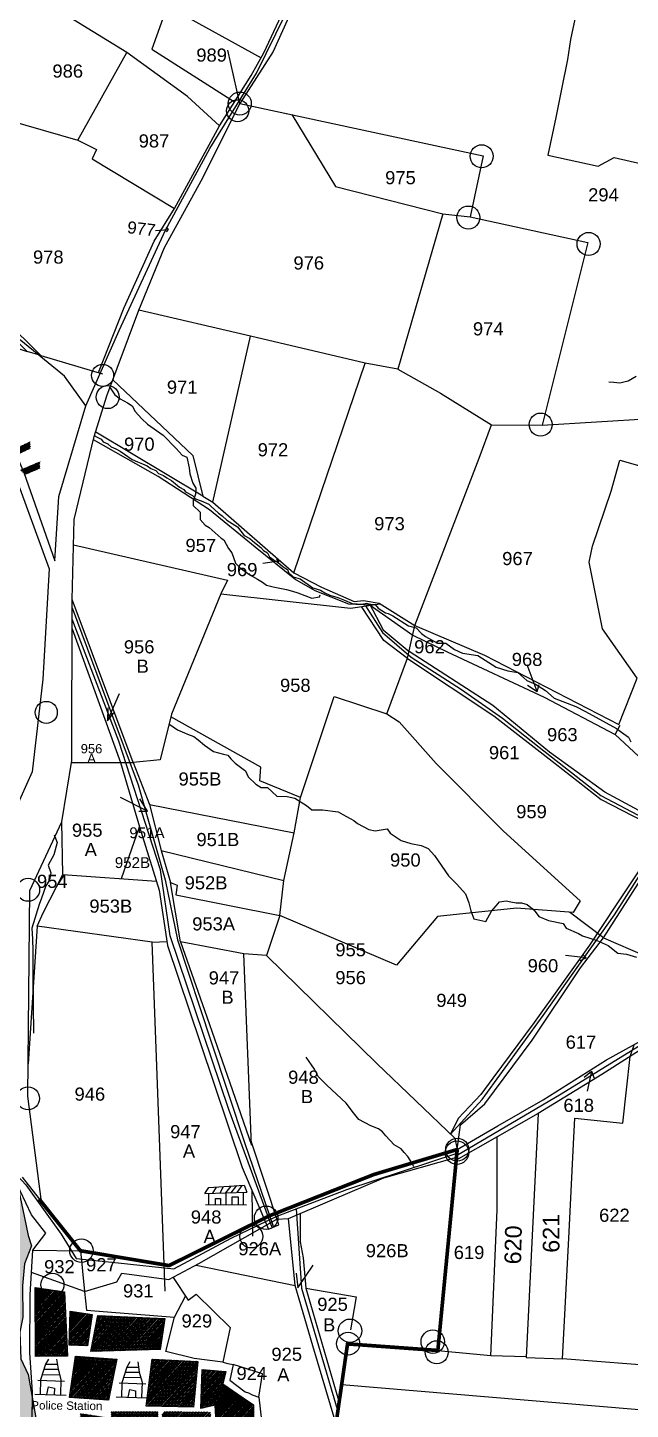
# Model space of a CAD drawing. Header units: millimetres. Extents: x 194974 to 225661, y 1604136 to 1614862.
# Drawn here: x 197652 to 198432, y 1608904 to 1610692 of the extents above; entities that cross this region are included whole.
import ezdxf

# ---------------------------------------------------------------- set-up
doc = ezdxf.new("R2010")
doc.units = ezdxf.units.MM
doc.header["$LTSCALE"] = 15
for name, color, linetype in [('BOUNDRY STONES', 240, 'Continuous'), ('PLOTS', 7, 'Continuous'), ('PLOTS NO', 7, 'Continuous'), ('ROADS', 1, 'Continuous'), ('STREAMS', 4, 'Continuous'), ('VILLAGE', 7, 'Continuous'), ('VILLAGE BOUNDRY', 5, 'Continuous'), ('wells', 7, 'Continuous')]:
    doc.layers.add(name, color=color, linetype=linetype)
doc.styles.get("Standard").update_dxf_attribs({"font": 'arial.ttf'})

# ---------------------------------------------------------------- blocks, each defined once
blk = doc.blocks.new('DROP')
h = blk.add_hatch()
h.set_pattern_fill('ANSI31', color=1, scale=10, angle=45)
h.set_pattern_definition([(90, (-324.4107, -25.7687), (-1.25, 0), [])])
h.paths.add_polyline_path([(-9.9, -4.3), (-13.8, 4.1), (13.8, 4.1), (10.2, -4.3)])

msp = doc.modelspace()

# ---------------------------------------------------------------- hatches: boundary and pattern name
at = {"layer": 'VILLAGE'}
h = msp.add_hatch(dxfattribs=at)
h.set_pattern_fill('ANSI31', color=30, scale=11.805297, angle=2.6274)
h.set_pattern_definition([(47.627391, (153890.0272, 1592848.3399), (-1.09018614, 0.99452142), [])])
h.paths.add_polyline_path([(197717.2, 1608778.7), (197778.5, 1608777.5), (197782.5, 1608759.6), (197779.8, 1608744.3), (197747.3, 1608750.3), (197740.4, 1608725.5), (197723.1, 1608727), (197724, 1608737.1), (197697, 1608745), (197693.5, 1608746.6), (197696.2, 1608756.5), (197712.8, 1608755.4)])
h.paths.add_polyline_path([(197725.7, 1608835.5), (197779.6, 1608830.7), (197779.2, 1608784.8), (197718.6, 1608785.3)])
h.paths.add_polyline_path([(197788, 1608781.2), (197821.5, 1608778.2), (197821.3, 1608900.9), (197760.6, 1608900.7), (197759.6, 1608852.9), (197793, 1608852.3), (197792.5, 1608827.2)])
h.paths.add_polyline_path([(197828, 1608854.9), (197888.2, 1608855.8), (197890.8, 1608802.8), (197910.2, 1608799.9), (197907.8, 1608769.8), (197830.5, 1608776.1), (197828.7, 1608828.4)])
h.paths.add_polyline_path([(197816.7, 1608685.4), (197864, 1608669), (197907, 1608665.9), (197910.2, 1608680.3), (197877.9, 1608685.7), (197880.5, 1608708), (197825.2, 1608718.9)])
h.paths.add_polyline_path([(197894.7, 1608729.4), (197951.8, 1608716.2), (197939.3, 1608701.1), (197888.7, 1608710)])
h.paths.add_polyline_path([(197826.3, 1608772.4), (197818.1, 1608732.2), (197875.9, 1608721.6), (197880.5, 1608735.9), (197895.5, 1608741), (197897.4, 1608735.5), (197907.4, 1608734.7), (197909.7, 1608763.1)])
h.paths.add_polyline_path([(197787.2, 1608744), (197815.2, 1608738.7), (197822.3, 1608771.2), (197792.3, 1608774.8)])
h.paths.add_polyline_path([(197787.9, 1608738.5), (197818.8, 1608728.6), (197807.7, 1608695.3), (197779.9, 1608704.1)])
h.paths.add_polyline_path([(197682.9, 1608840.9), (197673.3, 1608808), (197685.1, 1608804.7), (197676.5, 1608772.6), (197702.2, 1608764.9), (197716.5, 1608838.3)])
h.paths.add_polyline_path([(197719.5, 1608856.5), (197753.7, 1608850.7), (197753.5, 1608893.1), (197720.7, 1608898.5)])
h.paths.add_polyline_path([(197714.3, 1608972.6), (197767.6, 1608968.4), (197757.1, 1608915.4), (197706.5, 1608918.9)])
h.paths.add_polyline_path([(197829.1, 1608900.9), (197889.1, 1608900.1), (197890.8, 1608862.7), (197831.9, 1608862.7), (197825.9, 1608897.6)])
h.paths.add_polyline_path([(197878.2, 1608955.1), (197908.7, 1608952.7), (197904.9, 1608936.7), (197931.4, 1608918.6), (197944.6, 1608909.5), (197944.1, 1608859.5), (197901.8, 1608861), (197901.7, 1608874.7), (197896.1, 1608886.9), (197894.8, 1608909.2), (197876.4, 1608904.5)])
h.paths.add_polyline_path([(197813.5, 1608968.6), (197872.6, 1608965.7), (197867.1, 1608906.6), (197805.9, 1608907.9)])
h.paths.add_polyline_path([(197743.3, 1609025.1), (197829.7, 1609021), (197824, 1608981.2), (197734.1, 1608978.3)])
h.paths.add_polyline_path([(197707.2, 1609030.7), (197735.6, 1609026.5), (197729.9, 1608985.9), (197706.1, 1608986.5)])
h.paths.add_polyline_path([(197662.1, 1609061.5), (197700, 1609055.8), (197703.8, 1608972.3), (197662.4, 1608972.2)])
at = {"layer": 'wells'}
h = msp.add_hatch(dxfattribs=at)
h.set_pattern_fill('DASH', color=4, scale=12.436833, angle=-16.6791)
h.set_pattern_definition([(343.3208545, (164753.1888, 1614645.4132), (1.93538719, 1.04300749), [1.55460416, -1.55460416])])
h.paths.add_polyline_path([(197636.3, 1609196.6), (197640.7, 1609186.4), (197647.7, 1609153.8), (197653.1, 1609128.5), (197657.5, 1609115.2), (197648.4, 1609092.1), (197645.7, 1609063.7), (197646.2, 1609022.8), (197642.3, 1609003.4), (197643.6, 1608968.9), (197652.9, 1608948.5), (197664.1, 1608885.3), (197667.4, 1608866.4), (197646.6, 1608854.4), (197610.6, 1608859.3), (197558.7, 1608866.4), (197530.9, 1608875.2), (197511.6, 1608912.3), (197498.7, 1608966.3), (197495.7, 1609003.4), (197496.4, 1609051), (197508.6, 1609084.5), (197517.7, 1609093.9), (197535.2, 1609098.7), (197560.9, 1609089.5), (197579.1, 1609078.7), (197585.5, 1609081.4), (197616.7, 1609131.2), (197631, 1609164.3)])

# ---------------------------------------------------------------- linework, layer by layer
at = {"layer": 'BOUNDRY STONES', "color": 1}
for points in [[(197927.1, 1610594.2), (197911.6, 1610663.2)], [(197927.1, 1610594.2), (197991, 1610580.5)]]:
    msp.add_lwpolyline(points, dxfattribs=at)
for centre, radius in [((197926.9, 1610594.2), 14.9), ((197924.1, 1610584.8), 14.3), ((198239.9, 1610525.9), 14.9), ((198222.7, 1610446.6), 14.9), ((198378.3, 1610412.4), 14.9), ((197749.3, 1610242.2), 14.3), ((197755.9, 1610214.1), 14.9), ((198316.2, 1610178.5), 14.9), ((197676.4, 1609805.9), 14.3), ((197652.9, 1609576.2), 14.9), ((197652.8, 1609306.2), 14.9), ((198207.9, 1609235.9), 15.2), ((198208.3, 1609239.8), 14.9), ((197961, 1609151.6), 15.2), ((197941.8, 1609127.4), 14.9), ((197721.9, 1609109), 15.2), ((197684.4, 1609065), 14.9), ((198069.5, 1609005.3), 15.2), ((198067.1, 1608988.6), 14.9), ((198176.6, 1608991.2), 15.2), ((198181.7, 1608977.5), 14.9)]:
    msp.add_circle(centre, radius, dxfattribs=at)
at = {"layer": 'PLOTS'}
for points in [[(197611, 1611175.3), (197665.5, 1611162.9), (197727.2, 1611148.8), (197768, 1611165.1), (197866.9, 1611204.8), (197923.8, 1611228.6), (198037.1, 1611230), (198097.8, 1611224.3), (198117.6, 1611216.5), (198118.3, 1611197.8), (198089.1, 1611104.9), (198083.9, 1611083.3), (198074.6, 1611067.1), (198057, 1611009.5), (198045.1, 1610960.5), (198043.1, 1610925.2), (198040, 1610854.8), (198036.8, 1610807.8), (198030.8, 1610793.2), (198005.7, 1610740.3), (197988.1, 1610701.7), (197969.9, 1610661.6), (197927.1, 1610594.2)], [(197743.8, 1610245.8), (197777.1, 1610330.1), (197816.1, 1610415.9), (197842.5, 1610458.2), (197900.5, 1610565.1), (197941.7, 1610630.3), (197958.2, 1610660), (198003.5, 1610757.7), (198025.9, 1610805.1), (198028.9, 1610825.9), (198031.2, 1610917.7), (198035.8, 1610976.2), (198059, 1611043.2), (198080, 1611101.1), (198107.2, 1611192.3), (198108, 1611211.6), (198097.8, 1611224.3)], [(197900.5, 1610565.1), (197859, 1610603.3), (197780.7, 1610660.4), (197619.8, 1610759.4), (197436.3, 1610825.7), (197425.7, 1610935.2), (197454.4, 1611036.4)], [(197272.9, 1610937.9), (197313.3, 1610860.7), (197358.6, 1610775.6), (197383.3, 1610713.3), (197428.4, 1610639.4), (197456.2, 1610586.4), (197494.1, 1610500.7), (197508.5, 1610468.3), (197556.6, 1610377.4), (197573.4, 1610362.5), (197669.5, 1610268), (197749, 1610244.3)], [(197832.6, 1610876.6), (197842.5, 1610793.3), (197792.9, 1610747.4), (197840, 1610716.5), (197954.4, 1610653.2)], [(197833.1, 1610721), (197813.2, 1610664.6), (197920.2, 1610596.2)], [(197508.5, 1610468.3), (197556.1, 1610628.5), (197565.6, 1610673), (197591.8, 1610653.2), (197567.6, 1610589.6), (197627.4, 1610572.7), (197717.4, 1610546.6), (197741.6, 1610534.8), (197735.6, 1610522.7), (197842.5, 1610458.2)], [(197717.4, 1610546.6), (197780.7, 1610660.4)], [(197670.3, 1609172.4), (197652.6, 1609309.1), (197655, 1609575.2), (197696.5, 1609664), (197709.7, 1609743.7), (197709.8, 1609951.9), (197712.3, 1610055.6), (197738.6, 1610162.9), (197754.9, 1610215.9), (197796.4, 1610326.8), (197829.5, 1610407.9), (197878.9, 1610498.1), (197927.1, 1610594.2)], [(197994.3, 1610579.8), (198050.7, 1610486.7), (198189.7, 1610451.3), (198224.9, 1610447.5)], [(198189.7, 1610451.3), (198131.2, 1610250.4), (198089.3, 1610258.2), (197940.9, 1610293.2), (197796.4, 1610326.8)], [(197669.5, 1610268), (197651.8, 1610273.3), (197603.8, 1610320.8), (197562.9, 1610361.4), (197583.2, 1610296.1), (197651.8, 1610273.3)], [(197879.1, 1610085.9), (197892.1, 1610078.1), (197940.9, 1610293.2)], [(197892.1, 1610078.1), (197996.7, 1609986.6), (198089.3, 1610258.2)], [(197762.6, 1610236.5), (197866.3, 1610138.5), (197879.1, 1610085.9), (197740.4, 1610168.7)], [(198131.2, 1610250.4), (198186.6, 1610219.1), (198252.5, 1610178), (198318, 1610177.9)], [(197996.7, 1609986.6), (198032.8, 1609967.9), (198075.1, 1609949.5), (198087.1, 1609950.7), (198107.2, 1609947.4), (198153.5, 1609918.4), (198236.8, 1610135.2), (198252.5, 1610178)], [(198095.8, 1609944.6), (198068.1, 1609946.1), (198024.6, 1609963.2), (197997.9, 1609978.4), (197946.8, 1610019.9), (197887.5, 1610068.2), (197821.1, 1610111.3), (197737.6, 1610158.9)], [(198153.5, 1609918.4), (198243.5, 1609880.1), (198417.3, 1609790.3), (198441.3, 1609850.4), (198396.5, 1609914.1), (198378.9, 1610000.4), (198383.3, 1610021.2), (198407.3, 1610092.2), (198418.7, 1610132.5), (198447.8, 1610124.2)], [(197711.5, 1610022.8), (197910.9, 1609977.1), (197902.3, 1609959.4), (197838.5, 1609803.7), (197823.9, 1609744.4), (197789, 1609741), (197709.8, 1609951.9)], [(198397.5, 1609514), (198481.2, 1609645), (198523.4, 1609711.1), (198554.4, 1609752), (198678.8, 1609837.2), (198733.4, 1609891.8), (198759.4, 1609932.2), (198800, 1609995.3), (198804.6, 1610035)], [(197902.3, 1609959.4), (198070.2, 1609940.9), (198108.6, 1609946.5)], [(198143.8, 1609875.5), (198113.2, 1609898.8), (198084.5, 1609943)], [(198094.6, 1609946.6), (198112.5, 1609912.6), (198145.9, 1609884.6)], [(198095.8, 1609944.6), (198150.7, 1609906), (198195.4, 1609884.3), (198320.9, 1609825.6), (198412.7, 1609777.2), (198419, 1609789.4)], [(197709.8, 1609914.2), (197772.3, 1609741.2), (197789, 1609741)], [(198005.4, 1609695.6), (198049, 1609826.6), (198117.1, 1609803.9), (198144, 1609876.1), (198153.5, 1609918.4)], [(198143.8, 1609875.5), (198255.5, 1609801.5), (198334.9, 1609739.6), (198394.6, 1609693.1), (198476.5, 1609650.7), (198506.9, 1609626.9), (198612.2, 1609546.7), (198711.7, 1609460.3), (198739.9, 1609418.2), (198759.4, 1609397.4), (198797.9, 1609301.7), (198839, 1609222.8), (198879.3, 1609145.5), (198944.5, 1609036.4), (198989.1, 1608958.1), (199020.1, 1608903.6), (199070.4, 1608819)], [(198481.5, 1609658.3), (198399.4, 1609702.7), (198327.5, 1609754.5), (198254.2, 1609814.7), (198145.9, 1609884.6)], [(198117.1, 1609803.9), (198133.1, 1609793.7), (198181.1, 1609739.8), (198268.1, 1609652.2), (198367.4, 1609562.1), (198358.5, 1609547), (198284.8, 1609552.4), (198182.6, 1609541.5), (198129.9, 1609478.5), (197978.6, 1609542.8), (197984, 1609588.4), (197997.4, 1609649.9)], [(197789, 1609741), (197810.2, 1609686.6), (197997.4, 1609649.9), (198005.4, 1609695.6), (197952.9, 1609717.1), (197954.1, 1609735.2), (197837.6, 1609800.1)], [(198412.7, 1609777.2), (198478.5, 1609716.2), (198494.4, 1609677.8)], [(198546, 1609755.6), (198503.6, 1609691.6), (198474.2, 1609647.3), (198414, 1609556.7), (198379.5, 1609504.6), (198307.8, 1609404.6), (198254.5, 1609332.4), (198238.8, 1609311.2), (198209.6, 1609280.2), (198199.6, 1609260)], [(197709.7, 1609741), (197772.3, 1609741.2)], [(197772.3, 1609741.2), (197797.1, 1609657.8), (197822.7, 1609575.7), (197833.3, 1609504.2), (197875.5, 1609378.5), (197929.9, 1609216.6), (197964.1, 1609136.8)], [(197810.2, 1609686.6), (197825.3, 1609627), (197984, 1609588.4)], [(197664.8, 1609529.1), (197672.8, 1609547.1), (197697.8, 1609595.9), (197696.5, 1609664)], [(197773.8, 1609590.7), (197797.1, 1609657.8)], [(197825.3, 1609627), (197837, 1609585.8), (197845.8, 1609582.3), (197843.9, 1609569.7), (197978.6, 1609542.8), (197961.6, 1609491.3), (197932.1, 1609493.5), (197850.1, 1609509), (197837, 1609585.8)], [(197697.8, 1609595.9), (197819, 1609587.6)], [(198618.3, 1609541.4), (198599.3, 1609494.1), (198541.3, 1609440.5), (198469.3, 1609384.1), (198395.4, 1609337), (198313.2, 1609286.5), (198206.9, 1609226.2)], [(198208.3, 1609240), (198212.4, 1609271.8), (198243.9, 1609299.2), (198305.1, 1609381.6), (198368, 1609475.3), (198397.5, 1609514), (198353.8, 1609547.3)], [(198208.3, 1609240), (198260.9, 1609270.8), (198319.3, 1609304.4), (198401.4, 1609356.1), (198472.8, 1609395.3), (198519.9, 1609435), (198592.1, 1609495.9), (198612.2, 1609546.7)], [(197813.6, 1609508.5), (197664.8, 1609529.1), (197652.9, 1609350.9)], [(197830.1, 1609056.6), (197819, 1609359.7), (197813.6, 1609508.5), (197832.5, 1609509.2)], [(197850.1, 1609509), (197884.1, 1609411.7), (197913.8, 1609326.4), (197941.9, 1609245.7), (197932.1, 1609493.5)], [(198397.5, 1609514), (198451.4, 1609490.8), (198481.2, 1609478), (198470, 1609393.8)], [(197961.6, 1609491.3), (198104.4, 1609351.4), (198205.1, 1609254.7), (198208.3, 1609240)], [(198469.7, 1609158.6), (198443.7, 1608995.1), (198522.7, 1608993.3), (198522.3, 1608955.2), (198344.5, 1608969), (198353, 1609133.4), (198358.4, 1609238.8), (198360.5, 1609280.7), (198422.7, 1609274.1), (198431.9, 1609360.3), (198437.1, 1609375.7)], [(198313.2, 1609286.5), (198297.4, 1608970.5), (198344.5, 1608969)], [(197964.1, 1609136.8), (197977.3, 1609142.4), (197941.7, 1609250.9)], [(198251.9, 1608972.9), (198259.8, 1609161.9), (198260.1, 1609256.3)], [(197726, 1609056.3), (197767.9, 1609068.8), (197774.4, 1609079.9), (197835.2, 1609071.6), (197874, 1609092.2), (197975, 1609150), (197989.7, 1609150.8), (198046.4, 1609174.9), (198113.5, 1609203.3), (198207.9, 1609229.9)], [(197499.6, 1608917.1), (197518.6, 1608883.4), (197515.3, 1608876.5), (197532.3, 1608864.4), (197579.1, 1608853), (197617.9, 1608850.1), (197657.7, 1608849.7), (197658.5, 1608925.7), (197655.2, 1608976.8), (197655.7, 1609051.7), (197659, 1609109.8), (197675.7, 1609131.8), (197657.5, 1609155.2), (197635.4, 1609201.9)], [(197645.1, 1609204.3), (197667.1, 1609176)], [(197943.7, 1609128), (197943, 1609186)], [(198050.3, 1608888.6), (198021.5, 1608986), (197998.5, 1609063.8), (197989.7, 1609150.8)], [(198004.8, 1609157.2), (198004.8, 1609120.5), (198008.8, 1609099.6), (198012.5, 1609060.4), (198054.8, 1608915.5)], [(197659, 1609109.8), (197720.6, 1609108.9), (197726, 1609056.3), (197657.3, 1609080.7)], [(197870.6, 1609090.4), (197998.5, 1609063.8)], [(197840.5, 1609074.4), (197859.9, 1609045), (197870.3, 1609052.9), (197914.3, 1609009.4), (197904.9, 1608964.5), (197911.6, 1608963), (197918.3, 1608961.6), (197914, 1608941.4), (197933.7, 1608926.1), (197938.2, 1608925), (197942.9, 1608922.5), (197942.9, 1608922.5), (197951.4, 1608919.5), (197956.1, 1608949.4), (197918.3, 1608961.6)], [(197726, 1609056.3), (197728.6, 1609032.1), (197842.3, 1609023.1)], [(198012.5, 1609060.4), (198077.6, 1609049.1), (198070.3, 1609006.6)], [(197904.9, 1608964.5), (197868, 1608969.5), (197831.3, 1608978.5), (197842.3, 1609023.1), (197856.6, 1609050.1)], [(198297.5, 1608971.4), (198251.9, 1608972.9), (198183.2, 1608979.5)], [(198058.8, 1608935.9), (198772.1, 1608875.7), (198974.8, 1608850.6)], [(197951.4, 1608919.5), (197958.4, 1608858.8), (197973.8, 1608818), (197971.8, 1608810.2), (197983.5, 1608808.4)]]:
    msp.add_lwpolyline(points, dxfattribs=at)
at = {"layer": 'PLOTS', "color": 0}
for points in [[(198377, 1610790.1), (198369, 1610744.5), (198362.9, 1610715.6), (198354.8, 1610677), (198350.8, 1610651.1), (198343.1, 1610612.6), (198335.7, 1610575.9), (198325.6, 1610527.3)], [(197927.1, 1610594.2), (198241.7, 1610526.5), (198224.9, 1610447.5), (198377.4, 1610414.3), (198318, 1610177.9), (198459, 1610186.2), (198447.8, 1610124.2), (198804.6, 1610035), (198818.8, 1610072.1), (198889.8, 1610150.1), (198914, 1610188.4), (198939.4, 1610226.6), (198985.8, 1610290.9), (199313.4, 1610144.3), (199321.7, 1610167.4), (199473, 1610144.6), (199753.8, 1610113.8)], [(198325.6, 1610527.3), (198390.6, 1610513.2), (198411.5, 1610524.2), (198477.3, 1610509), (198551.3, 1610492)]]:
    msp.add_lwpolyline(points, dxfattribs=at)
at = {"layer": 'PLOTS NO'}
for points in [[(197817.9, 1610429.9), (197834, 1610431.2)], [(197831.5, 1610434.7), (197834, 1610431.2), (197831.4, 1610428.2)], [(197977.3, 1610001.7), (197956.7, 1609998.7)], [(197974.2, 1610004.1), (197977.4, 1610001.6), (197975.2, 1609998.9)], [(198311.8, 1609832.8), (198298.7, 1609867.4)], [(198299.4, 1609841), (198311.8, 1609832.8), (198314.4, 1609842.1)], [(197755.8, 1609795.1), (197771.2, 1609830.3)], [(197756, 1609811.8), (197755.8, 1609795.1), (197763.7, 1609805.3)], [(197807.4, 1609677.9), (197772.4, 1609695.9)], [(197796.4, 1609677.9), (197807.4, 1609677.9), (197797.6, 1609693.8)], [(198375.1, 1609488.2), (198348.3, 1609491.3)], [(198367.4, 1609484.9), (198375.1, 1609488.2), (198371.6, 1609491.6)], [(198372.7, 1609333.8), (198382, 1609341.2), (198385.3, 1609332.2)], [(198382, 1609341.2), (198376.5, 1609315.4)], [(198002.2, 1609060.7), (198021.8, 1609090.4)], [(197999.8, 1609079.7), (198002.2, 1609060.7), (198009.5, 1609072.1)]]:
    msp.add_lwpolyline(points, dxfattribs=at)
at = {"layer": 'ROADS', "color": 1}
for points in [[(197727.6, 1610202.8), (197770.7, 1610300.4), (197830.8, 1610430.1), (197888.1, 1610535.9), (197948.5, 1610633.7), (197998.4, 1610735.6), (198031.4, 1610804.9), (198039.5, 1610942.2), (198041.5, 1610977.5), (198081.7, 1611094.1), (198113.3, 1611196.3), (198113.9, 1611213.4), (198107.7, 1611220.4)], [(197577.6, 1610297.9), (197614.4, 1610191.9), (197647.2, 1610116.4), (197687.7, 1610002.3), (197692.7, 1610085.6), (197727.6, 1610202.8), (197700.1, 1610241), (197643.7, 1610287.5), (197545.6, 1610381)], [(197568.1, 1610300.8), (197601.7, 1610195.9), (197642.1, 1610095.8), (197680.3, 1609991.7), (197671.8, 1609848.9), (197658.1, 1609728.8), (197636.1, 1609679.9), (197603.7, 1609502.1), (197588.1, 1609411.3), (197594.5, 1609279.7), (197596.1, 1609257.5)]]:
    msp.add_lwpolyline(points, dxfattribs=at)
at = {"layer": 'ROADS'}
for points in [[(198199.6, 1609260), (198240.7, 1609304.7), (198319.6, 1609413.4), (198411.9, 1609543.8), (198496.5, 1609676.3), (198550, 1609754.3), (198678.3, 1609843.1), (198730, 1609894.8), (198788.1, 1609984.6), (198801.8, 1610018.1), (198808.2, 1610036.8)], [(197709.8, 1609941.2), (197761.3, 1609803.2), (197795.2, 1609712.1), (197830.2, 1609589), (197846.1, 1609511.3), (197889.7, 1609379.6), (197933.3, 1609247.9), (197970.7, 1609139.6)], [(198089.4, 1609943.7), (198111.7, 1609909.4), (198148.7, 1609877.5), (198213.7, 1609835.6), (198266.7, 1609798.5), (198314.2, 1609761.1), (198394.1, 1609698.2), (198481.6, 1609652.3), (198528.5, 1609617.4), (198619, 1609545.2), (198690.3, 1609484.1), (198715.2, 1609462), (198764.2, 1609396.8), (198803.7, 1609303.8), (198829.1, 1609250.3), (198868.5, 1609175.5), (198930.7, 1609071.7), (199022.1, 1608911.3), (199093.3, 1608787.6)], [(197968.8, 1609138.8), (197912.5, 1609291.9), (197836.9, 1609516.5), (197824.1, 1609602), (197770.2, 1609768.5), (197709.8, 1609926.4)], [(197286.8, 1609544.5), (197411, 1609445.7), (197498.6, 1609368.3), (197567.8, 1609287.6), (197605.8, 1609241.2), (197649.8, 1609194.3), (197695.5, 1609130.2), (197715, 1609098.8), (197769.4, 1609093.4), (197841.6, 1609085.5), (197915.9, 1609125.3), (197974.1, 1609153.3), (198065.3, 1609188.4), (198208.1, 1609235.3)], [(198207.5, 1609232.1), (198342.7, 1609311.9), (198482.2, 1609398.1), (198564.1, 1609467.3), (198599.1, 1609500.9), (198615.7, 1609547.9)], [(197999.7, 1609163.2), (198006.8, 1609060.3), (198052.8, 1608903.7)]]:
    msp.add_lwpolyline(points, dxfattribs=at)
at = {"layer": 'STREAMS'}
for points in [[(198439.8, 1610240.9), (198429.7, 1610234.6), (198423.9, 1610233.3), (198418.8, 1610232.1), (198410.8, 1610233), (198404.4, 1610233.6)], [(197636.3, 1609196.6), (197640.7, 1609186.4), (197647.7, 1609153.8), (197653.1, 1609128.5), (197657.5, 1609115.2), (197648.4, 1609092.1), (197645.7, 1609063.7), (197646.2, 1609022.8), (197642.3, 1609003.4), (197643.6, 1608968.9), (197652.9, 1608948.5), (197664.1, 1608885.3)]]:
    msp.add_lwpolyline(points, dxfattribs=at)
at = {"layer": 'STREAMS', "color": 4}
for points in [[(197758.4, 1610227.3), (197761.8, 1610222.2), (197765, 1610216.9), (197772, 1610211.8), (197781.5, 1610206.8), (197787.5, 1610202.6), (197791.3, 1610195.4), (197800.1, 1610185.9), (197807.4, 1610178.9), (197827.9, 1610165), (197844.4, 1610147.6), (197852.3, 1610138.8), (197858.3, 1610136.3), (197861.2, 1610122.5), (197862.1, 1610114.6), (197865.9, 1610102.6), (197870, 1610096.2), (197869.7, 1610088.3), (197866.5, 1610079.8), (197866.5, 1610073.8), (197875.7, 1610065), (197875.7, 1610055.5), (197882, 1610048.5), (197887.1, 1610045.4), (197902.6, 1610031.3), (197906.1, 1610029.1), (197912.4, 1610018), (197916.5, 1610012.3), (197921.2, 1609999), (197927.6, 1609992.7), (197939.9, 1609984.2), (197950, 1609978.5), (197956.4, 1609974.7), (197961.4, 1609970.6), (197970, 1609968.4), (197987.4, 1609965.2), (197995, 1609963), (198001.9, 1609960.8), (198020.3, 1609953.6), (198030.2, 1609955.5), (198030.8, 1609958.3)], [(197738.4, 1610164.4), (197742.4, 1610162.3), (197747.6, 1610159.5), (197750, 1610156.2), (197756.1, 1610153.4), (197760.3, 1610149.9), (197766.4, 1610147.3), (197772.1, 1610144), (197777.8, 1610140.4), (197787.5, 1610133.2), (197794.4, 1610130.3), (197801, 1610127.5), (197806.9, 1610125.2), (197811.7, 1610121.6), (197818.1, 1610118.9), (197821.6, 1610115.3), (197828.2, 1610112.8), (197832.6, 1610109.6), (197838.5, 1610106.2), (197848.9, 1610097.7), (197854.6, 1610094.3), (197856.7, 1610091.3), (197865.5, 1610086.9), (197869.7, 1610082.3), (197876.7, 1610079.7), (197886.6, 1610075.7), (197889.3, 1610072.8), (197899.5, 1610063.7), (197903.9, 1610060.6), (197910, 1610054.7), (197924.1, 1610046.2), (197932.6, 1610034.9), (197939.8, 1610030.9), (197945.9, 1610025.7), (197953.9, 1610019.6), (197957.5, 1610015.6), (197962.7, 1610012.4), (197965.5, 1610007.5), (197973.3, 1610001.9), (197976, 1610000.2), (197982.8, 1609994.3), (197988.5, 1609991.1), (197990.1, 1609986.9), (197996, 1609981.4), (198004.9, 1609978.9), (198021.4, 1609967.1), (198031.5, 1609964), (198037, 1609960.8), (198043.3, 1609957.7), (198053.7, 1609954.7), (198062.3, 1609951.3), (198072.2, 1609947.1), (198085.3, 1609946), (198091, 1609947.3), (198098.2, 1609945.8), (198102.2, 1609945.8), (198106, 1609940.8), (198115.4, 1609934.9), (198119, 1609934), (198124.9, 1609930.9), (198145.3, 1609917.8), (198155.1, 1609915.5), (198162.2, 1609908), (198167.3, 1609904.3), (198182.9, 1609895.5), (198193.4, 1609895.5), (198204.6, 1609887.3), (198215.1, 1609882.6), (198234.8, 1609879.5), (198249.1, 1609870.7), (198258.6, 1609864.3), (198273.8, 1609859.8), (198286.7, 1609857.5), (198298.3, 1609847.3), (198309.4, 1609842.5), (198322.7, 1609834.1), (198333.9, 1609824.2), (198361.7, 1609813.4), (198374.2, 1609806.9), (198414.5, 1609784.9), (198420.9, 1609780.2), (198430.1, 1609773.8), (198433.1, 1609768)], [(197835.1, 1609791.1), (197846.4, 1609783.3), (197855.5, 1609779.5), (197859.4, 1609777.7), (197867.5, 1609774.9), (197873.1, 1609770.3), (197881.3, 1609763.3), (197892.9, 1609755.2), (197905.6, 1609752), (197911.6, 1609750.6), (197915.1, 1609745.6), (197920.7, 1609740), (197931.3, 1609732.3), (197934.1, 1609730.1), (197937.6, 1609722.4), (197947.8, 1609712.9), (197954.5, 1609708.7), (197962.6, 1609708.7), (197974.7, 1609697.5), (197988.1, 1609697.2), (197997.9, 1609695), (198013.1, 1609685.2), (198020.1, 1609679.9), (198033.9, 1609679.9), (198054.3, 1609677.1), (198060.3, 1609673.9), (198074.4, 1609665.8), (198079, 1609661.9), (198093.8, 1609654.2), (198101.9, 1609652.4), (198117.4, 1609655.2), (198121.6, 1609649.6), (198135.7, 1609640.1), (198148.1, 1609636.2), (198161.8, 1609633.7), (198170.6, 1609629.5), (198178.7, 1609620.7), (198183.6, 1609613.6), (198197.2, 1609594.4), (198207.7, 1609583.5), (198219, 1609571.2), (198223.2, 1609559.2), (198225.7, 1609549), (198229.6, 1609538.8), (198245.4, 1609535.3), (198252.8, 1609548.6), (198258.5, 1609555.3), (198263.1, 1609560.6), (198271.5, 1609562), (198277.5, 1609560.6), (198284.6, 1609559.2), (198291.6, 1609559.2), (198299, 1609557.1), (198307.8, 1609550), (198313.8, 1609541.6), (198326.5, 1609536.3), (198345.2, 1609532.8), (198349.4, 1609526.4), (198365.2, 1609519.7), (198370.5, 1609516.5), (198388.3, 1609511.1), (198403.8, 1609504), (198416.2, 1609494.2), (198427.4, 1609492.7), (198440.1, 1609489.2)], [(197686.6, 1609647.2), (197690.4, 1609637.3), (197686.2, 1609621.7), (197679, 1609608.1), (197682.4, 1609598.2), (197680.5, 1609588.7), (197676, 1609581.5), (197670.2, 1609565.5), (197667.2, 1609557.2), (197657.6, 1609526.6), (197658.8, 1609512.5), (197659.2, 1609497.3), (197659.1, 1609476.8), (197659.1, 1609464.3), (197659.8, 1609390.4)], [(198152.3, 1609217.4), (198149.5, 1609222.9), (198144.2, 1609230.8), (198139.5, 1609236.1), (198135.6, 1609241), (198126.8, 1609246.1), (198115.7, 1609257.7), (198111.5, 1609263), (198106.4, 1609266.9), (198096.4, 1609270.7), (198080.9, 1609279), (198074.2, 1609287.6), (198064.6, 1609299.8), (198039.6, 1609323.2), (198028.2, 1609334.7), (198023.4, 1609344), (198012.9, 1609359.7)]]:
    msp.add_lwpolyline(points, dxfattribs=at)
at = {"layer": 'VILLAGE', "color": 5}
for points in [[(197881.5, 1609183), (197886.9, 1609190.7), (197932.4, 1609193.8), (197935.8, 1609184.7)], [(197881.5, 1609183), (197935.8, 1609184.7)], [(197886.3, 1609183.2), (197886.2, 1609168.5)], [(197891.8, 1609183.4), (197896.7, 1609191.4)], [(197901.6, 1609183.7), (197905.8, 1609192)], [(197908.7, 1609183.9), (197915.5, 1609192.7)], [(197908.7, 1609183.9), (197908.9, 1609168.4)], [(197915.8, 1609184.1), (197923.1, 1609193.2)], [(197917.2, 1609168.4), (197917, 1609178.6), (197924.7, 1609178.7), (197924.9, 1609168.3)], [(197923.4, 1609184.3), (197930.1, 1609193.6)], [(197931.2, 1609184.6), (197931.1, 1609168.3)], [(197882.4, 1609168.6), (197935.5, 1609168.2)], [(197895.4, 1609168.5), (197895.4, 1609176.6), (197902, 1609176.5), (197902, 1609168.4)], [(197679.3, 1608968.7), (197675.4, 1608962), (197669.1, 1608941.7), (197668.6, 1608923.1)], [(197689.5, 1608968.6), (197691.6, 1608955.4), (197695.3, 1608942.2), (197694.7, 1608922.3)], [(197784.5, 1608965.1), (197780.5, 1608958.4), (197774.3, 1608938.1), (197773.7, 1608919.5)], [(197794.7, 1608965), (197796.7, 1608951.8), (197800.4, 1608938.6), (197799.8, 1608918.7)], [(197671.2, 1608948.4), (197693.4, 1608948.8)], [(197673.4, 1608955.4), (197691.6, 1608955.4)], [(197675.4, 1608962), (197690.6, 1608962)], [(197776.3, 1608944.7), (197798.6, 1608945.2)], [(197778.5, 1608951.7), (197796.7, 1608951.8)], [(197780.5, 1608958.4), (197795.7, 1608958.4)], [(197665.7, 1608941.5), (197700.2, 1608940.1)], [(197677.1, 1608922.8), (197679.2, 1608932.7), (197687, 1608931.1), (197686.7, 1608922.6)], [(197770.8, 1608937.9), (197805.3, 1608936.5)], [(197782.3, 1608919.2), (197784.4, 1608929.1), (197792.1, 1608927.5), (197791.8, 1608918.9)], [(197661.7, 1608923.3), (197702, 1608922.1)], [(197766.8, 1608919.7), (197807.2, 1608918.5)]]:
    msp.add_lwpolyline(points, dxfattribs=at)
at = {"layer": 'VILLAGE', "color": 30}
for points in [[(197662.1, 1609061.5), (197700, 1609055.8), (197703.8, 1608972.3), (197662.4, 1608972.2), (197662.1, 1609061.5)], [(197707.2, 1609030.7), (197735.6, 1609026.5), (197729.9, 1608985.9), (197706.1, 1608986.5), (197707.2, 1609030.7)], [(197743.3, 1609025.1), (197829.7, 1609021), (197824, 1608981.2), (197734.1, 1608978.3), (197743.3, 1609025.1)], [(197714.3, 1608972.6), (197767.6, 1608968.4), (197757.1, 1608915.4), (197706.5, 1608918.9), (197714.3, 1608972.6)], [(197813.5, 1608968.6), (197872.6, 1608965.7), (197867.1, 1608906.6), (197805.9, 1608907.9), (197813.5, 1608968.6)], [(197878.2, 1608955.1), (197908.7, 1608952.7), (197904.9, 1608936.7), (197931.4, 1608918.6), (197944.6, 1608909.5), (197944.1, 1608859.5), (197901.8, 1608861), (197901.7, 1608874.7), (197896.1, 1608886.9), (197894.8, 1608909.2), (197876.4, 1608904.5), (197878.2, 1608955.1)]]:
    msp.add_lwpolyline(points, dxfattribs=at)
at = {"layer": 'VILLAGE BOUNDRY', "const_width": 4.72}
for points in [[(197667.1, 1609176), (197667.1, 1609176), (197720.6, 1609108.9), (197835.2, 1609089.7), (197965.6, 1609154.3), (198100.3, 1609207.6), (198208.3, 1609240)], [(198051.2, 1608883.5), (198066.3, 1608988.3), (198183.2, 1608979.8), (198208.3, 1609240)]]:
    msp.add_lwpolyline(points, dxfattribs=at)

# ---------------------------------------------------------------- block references
for p, rotation in [((197644.9, 1610146.7), 25.43306263500355), ((197657.2, 1610121.3), 22.99533349913198)]:
    msp.add_blockref('DROP', p, dxfattribs=dict(rotation=rotation))

# ---------------------------------------------------------------- texts
at = {"layer": 'PLOTS NO'}
for s, height, p in [('989', 17, (197870.6, 1610648.4)), ('986', 17, (197684.4, 1610627.7)), ('987', 17, (197796, 1610537.3)), ('975', 17, (198115, 1610489.7)), ('294', 17, (198377.7, 1610467.5)), ('978', 17, (197659.2, 1610386.9)), ('976', 17, (197996.3, 1610379.3)), ('974', 17, (198228.6, 1610294)), ('971', 17, (197832.5, 1610218.5)), ('970', 17, (197777, 1610144.7)), ('972', 17, (197950, 1610137.4)), ('973', 17, (198100.8, 1610041.7)), ('957', 17, (197856.6, 1610013.6)), ('967', 17, (198266.5, 1609996.6)), ('969', 17, (197910.1, 1609982.3)), ('956', 17, (197776.8, 1609882.3)), ('962', 17, (198152.6, 1609882.4)), ('968', 17, (198278.9, 1609866)), ('B', 17, (197793.3, 1609857.2)), ('958', 17, (197978.9, 1609832.5)), ('963', 17, (198324.5, 1609768.6)), ('956', 12, (197721, 1609752.9)), ('A', 12, (197729.4, 1609740.3)), ('961', 17, (198249.3, 1609745.3)), ('955B', 17, (197847.6, 1609711.2)), ('959', 17, (198284.6, 1609668.9)), ('955', 17, (197709.6, 1609644.9)), ('951A', 14, (197783.9, 1609643.1)), ('951B', 17, (197870.8, 1609632.8)), ('A', 17, (197726.1, 1609619.8)), ('952B', 14, (197765.1, 1609604.4)), ('950', 17, (198121.3, 1609606.3)), ('954', 17, (197664.4, 1609578.7)), ('952B', 17, (197855.5, 1609576.8)), ('953B', 17, (197732.2, 1609546.6)), ('953A', 17, (197865.3, 1609523.6)), ('955', 17, (198050.5, 1609490.1)), ('960', 17, (198299.4, 1609469.5)), ('947', 17, (197886.6, 1609453.7)), ('956', 17, (198050.5, 1609454)), ('B', 17, (197903.1, 1609428.6)), ('949', 17, (198181.2, 1609424.6)), ('617', 17, (198348.6, 1609370.5)), ('948', 17, (197989.4, 1609325.1)), ('946', 17, (197713, 1609303.2)), ('B', 17, (198005.9, 1609300)), ('618', 17, (198345.7, 1609288.7)), ('947', 17, (197836.7, 1609254.6)), ('A', 17, (197853.2, 1609229.5)), ('948', 17, (197863.5, 1609144.1)), ('622', 17, (198391.9, 1609146.4)), ('A', 17, (197880, 1609119)), ('926A', 17, (197925, 1609103)), ('926B', 17, (198089.9, 1609100.5)), ('619', 17, (198203.8, 1609098.2)), ('932', 17, (197673.6, 1609079.8)), ('927', 17, (197727.9, 1609082.3)), ('931', 17, (197775.7, 1609048.5)), ('925', 17, (198027.1, 1609031.1)), ('929', 17, (197851.5, 1609009.6)), ('B', 17, (198034.6, 1609004.5)), ('925', 17, (197967.8, 1608966.4)), ('924', 17, (197922.6, 1608941.6)), ('A', 17, (197975.3, 1608939.8))]:
    msp.add_text(s, height=height, dxfattribs=at).set_placement(p)
for s, height, rotation, p in [('977', 15.66, 353.2632, (197780.5, 1610426.5)), ('621', 21.62, 89.968, (198340.6, 1609106.3)), ('620', 21.62, 88.8436, (198290.9, 1609091.1)), ('Police Station', 10.787, 359.3664, (197656.9, 1608903.5))]:
    msp.add_text(s, height=height, rotation=rotation, dxfattribs=at).set_placement(p)

doc.saveas('drawing.dxf')
